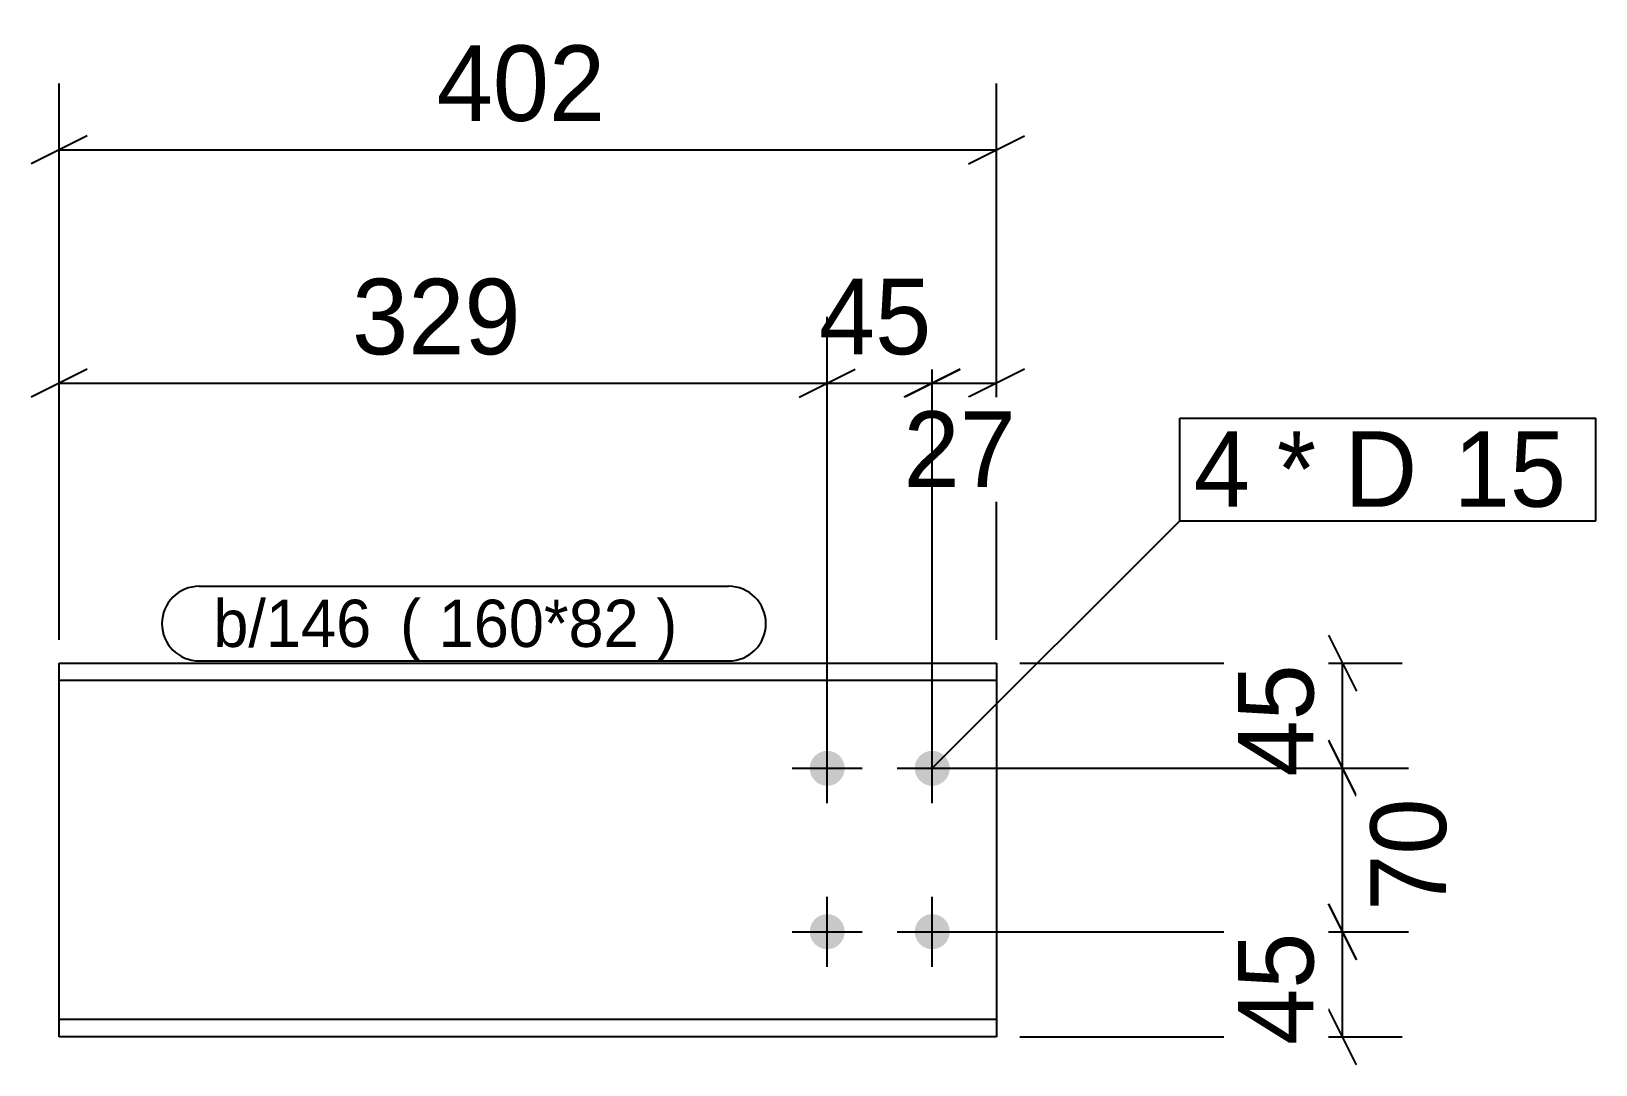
# Model space of a CAD drawing. Header units: millimetres. Extents: x 32 to 703, y 32 to 475.
import ezdxf

# ---------------------------------------------------------------- set-up
doc = ezdxf.new("R2010")
doc.units = ezdxf.units.MM
doc.styles.add('Comic Sans MS', font='COMIC.TTF', dxfattribs={"height": 0.2})

msp = doc.modelspace()

# ---------------------------------------------------------------- hatches: boundary and pattern name
at = {"linetype": 'Continuous'}
for points in [[(365.68, 159, -1), (380.68, 159, -1)], [(410.68, 159, -1), (425.68, 159, -1)], [(365.68, 89, -1), (380.68, 89, -1)], [(410.68, 89, -1), (425.68, 89, -1)]]:
    msp.add_hatch(color=3, dxfattribs=at).paths.add_polyline_path(points)

# ---------------------------------------------------------------- linework, layer by layer
at = {"color": 8, "linetype": 'Continuous'}
for p, q in [((44, 214), (44, 452.4)), ((445.68, 214), (445.68, 452.4)), ((56, 430), (32, 418)), ((433.68, 418), (457.68, 430)), ((44, 424), (445.68, 424)), ((44, 214), (44, 352.4)), ((373.18, 169), (373.18, 352.4)), ((418.18, 169), (418.18, 349.6)), ((445.68, 214), (445.68, 349.6)), ((56, 330), (32, 318)), ((361.18, 318), (385.18, 330)), ((406.18, 318), (430.18, 330)), ((457.68, 330), (433.68, 318)), ((44, 324), (373.18, 324)), ((373.18, 324), (418.18, 324)), ((418.18, 324), (445.68, 324)), ((588, 216), (600, 192)), ((455.68, 204), (619.6, 204)), ((594, 159), (594, 204)), ((600, 147), (588, 171)), ((428.18, 159), (619.6, 159)), ((594, 89), (594, 159)), ((600, 77), (588, 101)), ((428.18, 89), (622.4, 89)), ((594, 44), (594, 89)), ((600, 32), (588, 56)), ((455.68, 44), (619.6, 44))]:
    msp.add_line(p, q, dxfattribs=at)
at = {"color": 7, "linetype": 'Continuous'}
for p, q in [((524.25, 309.07), (702.58, 309.07)), ((524.25, 265.07), (524.25, 309.07)), ((702.58, 265.07), (702.58, 309.07)), ((418.18, 159), (524.25, 265.07)), ((524.25, 265.07), (702.58, 265.07)), ((104, 237), (330.87, 237)), ((44, 44), (44, 204)), ((44, 204), (445.68, 204)), ((104, 205), (330.87, 205)), ((445.68, 204), (445.68, 44)), ((445.68, 196.6), (44, 196.6)), ((445.68, 51.4), (44, 51.4)), ((445.68, 44), (44, 44))]:
    msp.add_line(p, q, dxfattribs=at)
at = {"color": 3, "linetype": 'Continuous'}
for p, q in [((373.18, 144), (373.18, 174)), ((418.18, 144), (418.18, 174)), ((358.18, 159), (388.18, 159)), ((403.18, 159), (433.18, 159)), ((373.18, 74), (373.18, 104)), ((418.18, 74), (418.18, 104)), ((358.18, 89), (388.18, 89)), ((403.18, 89), (433.18, 89))]:
    msp.add_line(p, q, dxfattribs=at)
at = {"color": 7, "linetype": 'Continuous'}
for centre, start, end in [((104, 221), 90, 270), ((330.87, 221), 270, 90)]:
    msp.add_arc(centre, 16, start, end, dxfattribs=at)

# ---------------------------------------------------------------- wipeouts: each hides what was drawn before it
at = {"color": 0}
for points in [[(290.33, 430), (290.33, 474.8), (199.35, 474.8), (199.35, 430)], [(254.08, 330), (254.08, 374.8), (163.1, 374.8), (163.1, 330)], [(556.31, 271.07), (556.31, 303.07), (530.25, 303.07), (530.25, 271.07)], [(632.1, 271.07), (632.1, 303.07), (565.91, 303.07), (565.91, 271.07)], [(686.98, 271.07), (686.98, 303.07), (641.7, 303.07), (641.7, 271.07)], [(184.08, 211), (184.08, 231), (110, 231), (110, 211)], [(324.87, 211), (324.87, 231), (190.08, 231), (190.08, 211)]]:
    msp.add_wipeout(points, dxfattribs=at)

# ---------------------------------------------------------------- next in the draw order: texts
at = {"color": 3, "style": 'Comic Sans MS'}
for s, p in [('402', (205.75, 436.4)), ('329', (169.5, 336.4))]:
    msp.add_text(s, height=32.375, dxfattribs=at).set_placement(p)

# ---------------------------------------------------------------- next in the draw order: wipeouts: each hides what was drawn before it
at = {"color": 0}
for points in [[(464.39, 273.2), (464.39, 318), (399.47, 318), (399.47, 273.2)], [(556.31, 271.07), (556.31, 303.07), (530.25, 303.07), (530.25, 271.07)], [(632.1, 271.07), (632.1, 303.07), (565.91, 303.07), (565.91, 271.07)], [(686.98, 271.07), (686.98, 303.07), (641.7, 303.07), (641.7, 271.07)], [(184.08, 211), (184.08, 231), (110, 231), (110, 211)], [(324.87, 211), (324.87, 231), (190.08, 231), (190.08, 211)], [(588, 213.96), (543.2, 213.96), (543.2, 149.04), (588, 149.04)]]:
    msp.add_wipeout(points, dxfattribs=at)

# ---------------------------------------------------------------- next in the draw order: linework, layer by layer
at = {"color": 8, "linetype": 'Continuous'}
for p, q in [((418.18, 169), (418.18, 352.4)), ((430.18, 330), (406.18, 318)), ((588, 171), (600, 147)), ((428.18, 159), (622.4, 159))]:
    msp.add_line(p, q, dxfattribs=at)

# ---------------------------------------------------------------- next in the draw order: texts
at = {"color": 3, "style": 'Comic Sans MS'}
for s, height, p in [('27', 32.375, (405.87, 279.6)), ('4', 32.38, (530.25, 271.07)), ('* D', 32.375, (565.91, 271.07)), ('15', 32.375, (641.7, 271.07)), ('b/146', 20.234, (110, 211)), ('(\xa0160*82\xa0) ', 20.2344, (190.08, 211))]:
    msp.add_text(s, height=height, dxfattribs=at).set_placement(p)
msp.add_text('45', height=32.375, rotation=90.00021, dxfattribs=at).set_placement((581.6, 155.44))

# ---------------------------------------------------------------- next in the draw order: wipeouts: each hides what was drawn before it
at = {"color": 0}
for points in [[(428.14, 330), (428.14, 374.8), (363.22, 374.8), (363.22, 330)], [(644.8, 156.46), (600, 156.46), (600, 91.54), (644.8, 91.54)]]:
    msp.add_wipeout(points, dxfattribs=at)

# ---------------------------------------------------------------- next in the draw order: linework, layer by layer
at = {"color": 8, "linetype": 'Continuous'}
for p, q in [((373.18, 169), (373.18, 352.4)), ((361.18, 318), (385.18, 330)), ((588, 101), (600, 77)), ((428.18, 89), (619.6, 89))]:
    msp.add_line(p, q, dxfattribs=at)

# ---------------------------------------------------------------- next in the draw order: texts
at = {"color": 3, "style": 'Comic Sans MS'}
msp.add_text('45', height=32.375, dxfattribs=at).set_placement((369.62, 336.4))
msp.add_text('70', height=32.375, rotation=90.00021, dxfattribs=at).set_placement((638.4, 97.94))

# ---------------------------------------------------------------- next in the draw order: wipeouts: each hides what was drawn before it
at = {"color": 0}
msp.add_wipeout([(588, 98.96), (543.2, 98.96), (543.2, 34.04), (588, 34.04)], dxfattribs=at)

# ---------------------------------------------------------------- next in the draw order: texts
at = {"color": 3, "style": 'Comic Sans MS'}
msp.add_text('45', height=32.375, rotation=90.00021, dxfattribs=at).set_placement((581.6, 40.44))

doc.saveas('drawing.dxf')
